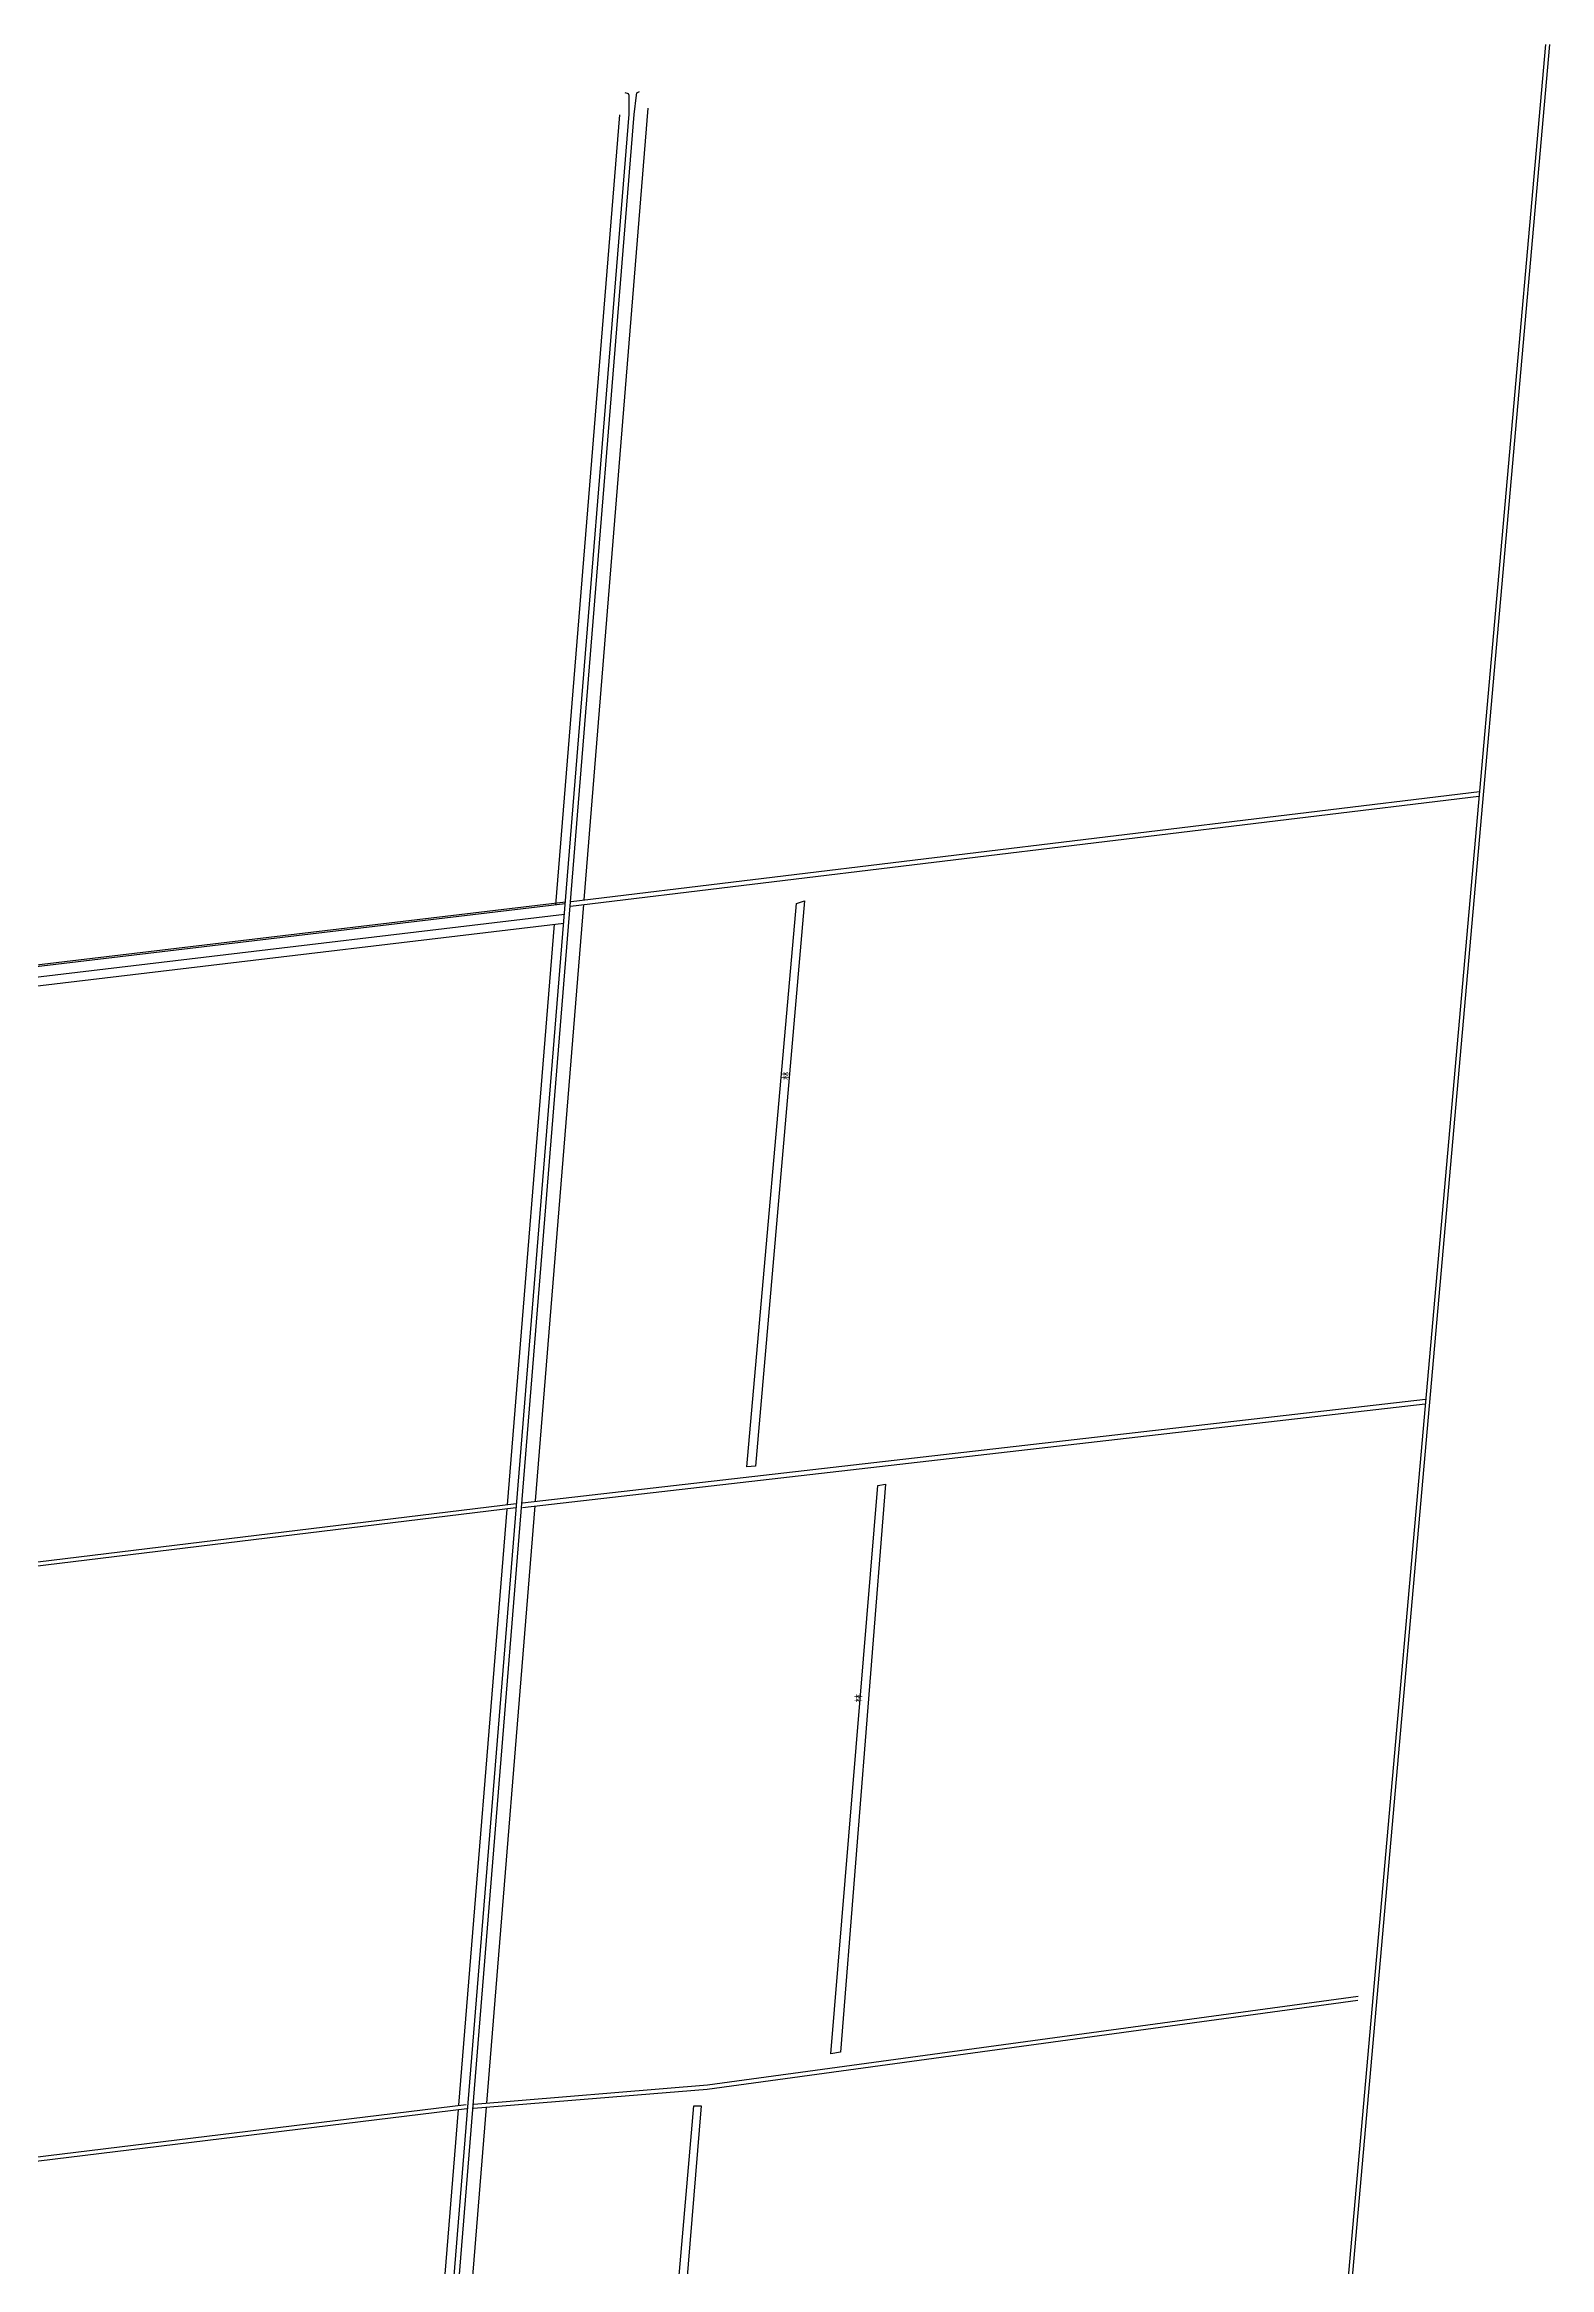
# Model space of a CAD drawing. Extents: x 544477 to 562575, y 4986974 to 4992709.
# Drawn here: x 560597 to 562575, y 4989054 to 4991974 of the extents above; entities that cross this region are included whole.
import ezdxf

# ---------------------------------------------------------------- set-up
doc = ezdxf.new("R2010")
doc.units = 0
doc.header["$LTSCALE"] = 10
doc.layers.add('路、林、渠', color=7, linetype='CONTINUOUS')
doc.styles.add('宋体', font='')
doc.styles.get('宋体').set_extended_font_data('SimSun')

msp = doc.modelspace()

# ---------------------------------------------------------------- linework, layer by layer
at = {"layer": '路、林、渠', "color": 5, "linetype": 'Continuous', "flags": 128}
for points, elevation in [([(562569.5, 4991974), (562196, 4987748.6)], 0.5), ([(562575, 4991974), (562201.5, 4987748.3)], 0.5), ([(561040.7, 4987869.4), (561365.5, 4991882.3), (561365.5, 4991906.8), (561364.6, 4991909.1), (561360.4, 4991910.5)], 1.6), ([(561040.7, 4987869.4), (561365.5, 4991882.3), (561365.5, 4991906.8), (561364.6, 4991909.1), (561360.4, 4991910.5)], 1.6), ([(561047.4, 4987869.9), (561372.3, 4991882.1), (561375, 4991907.6), (561375.7, 4991910.3), (561379.1, 4991912.3)], 1.6), ([(561047.4, 4987869.9), (561372.3, 4991882.1), (561375, 4991907.6), (561375.7, 4991910.3), (561379.1, 4991912.3)], 1.6)]:
    msp.add_lwpolyline(points, dxfattribs=dict(at, elevation=elevation))
at = {"layer": '路、林、渠', "color": 3, "linetype": 'Continuous', "flags": 128}
for points, elevation in [([(561269.4, 4990844), (561353.4, 4991881.7)], 0.9), ([(561269.4, 4990844), (561353.4, 4991881.7)], 0.9), ([(561306.4, 4990850.3), (561390.6, 4991890.4)], 0.7), ([(561306.4, 4990850.3), (561390.6, 4991890.4)], 0.7), ([(561205.6, 4990055.4), (561267.3, 4990818.3)], 0.9), ([(561205.6, 4990055.4), (561267.3, 4990818.3)], 0.9), ([(561242.5, 4990060.8), (561305.9, 4990844.1)], 0.7), ([(561242.5, 4990060.8), (561305.9, 4990844.1)], 0.7), ([(561141.7, 4989266.8), (561205.1, 4990049.8)], 0.9), ([(561178.5, 4989269.8), (561242, 4990054.2)], 0.7), ([(561085.7, 4988574.4), (561141.3, 4989261.3)], 0.9), ([(561122.4, 4988575.8), (561178.1, 4989264.3)], 0.7)]:
    msp.add_lwpolyline(points, dxfattribs=dict(at, elevation=elevation))
at = {"layer": '路、林、渠', "color": 4, "linetype": 'Continuous', "flags": 128}
msp.add_lwpolyline([(561289.5, 4990848.2), (562482.8, 4990992.7)], dxfattribs=at)
for points, elevation in [([(561288.6, 4990842), (562482.2, 4990986.5)], 0), ([(559582, 4990643.1), (561281.6, 4990845.5)], -0.8), ([(559582.2, 4990645.4), (561281.7, 4990847.8)], -0.7), ([(559580, 4990617.5), (561279.5, 4990819.8)], -0.4), ([(559580.9, 4990629.1), (561280.4, 4990831.4)], -1.5), ([(561225.3, 4990058.1), (562412.2, 4990194.2)], 0.8), ([(561225.3, 4990052.3), (562411.7, 4990188.4)], 0.7), ([(561217, 4990056.8), (559474.8, 4989844.4)], 0.4), ([(561216.6, 4990051.6), (559474.5, 4989839.3)], 0.5), ([(561468.1, 4989288), (562322.9, 4989404.7)], 0.9), ([(561468.7, 4989293.5), (562323.5, 4989410.2)], 0.7), ([(561161.1, 4989262.9), (561468.1, 4989288)], 0.9), ([(561161.1, 4989262.9), (561468.1, 4989288)], 0.9), ([(561161.6, 4989268.4), (561468.7, 4989293.5)], 0.7), ([(561161.6, 4989268.4), (561468.7, 4989293.5)], 0.7), ([(561152.1, 4989262.1), (559421.7, 4989050.7)], 0.9), ([(561151.3, 4989267.5), (559422.2, 4989056.2)], 0.7)]:
    msp.add_lwpolyline(points, dxfattribs=dict(at, elevation=elevation))
at = {"layer": '路、林、渠', "color": 3, "linetype": 'Continuous', "flags": 128}
for points, elevation in [([(561585.3, 4990845.4), (561596, 4990849.1), (561531.4, 4990106.6), (561520.4, 4990105.4)], -0.8), ([(561692.5, 4990081.1), (561702.5, 4990082.7), (561643.4, 4989336.6), (561630.5, 4989334.6)], 0.2), ([(561450.4, 4989266), (561460.3, 4989266), (561406.3, 4988610.3), (561393.8, 4988608)], 0.5)]:
    msp.add_lwpolyline(points, close=True, dxfattribs=dict(at, elevation=elevation))

# ---------------------------------------------------------------- texts
at = {"layer": '路、林、渠', "color": 3, "linetype": 'Continuous', "style": '宋体'}
for p in [(561575.5, 4990613.7, -0.4), (561671, 4989796, 0.1)]:
    msp.add_text('林', height=8, rotation=90, dxfattribs=at).set_placement(p)

doc.saveas('drawing.dxf')
